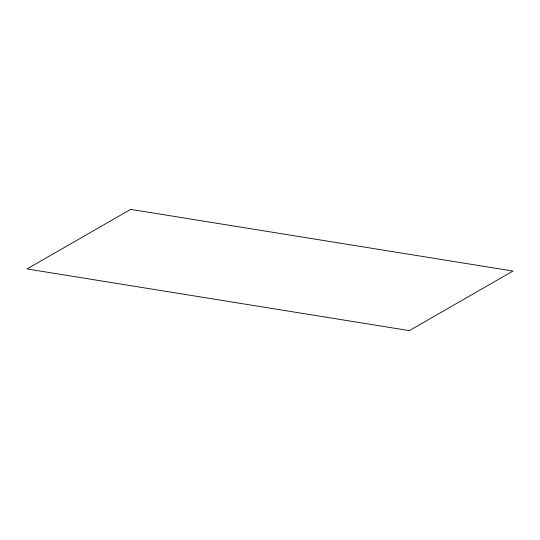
<?xml version="1.0" encoding="UTF-8"?>
<svg xmlns="http://www.w3.org/2000/svg" width="540" height="540" viewBox="0 0 540 540"><rect width="100%" height="100%" fill="white"/><g stroke="black" fill="none" stroke-linecap="round" stroke-linejoin="round"><path stroke-width="0.81" d="M130.667 209.378L27 268.94L409.334 330.622L513 271.06L130.667 209.378"/></g></svg>
